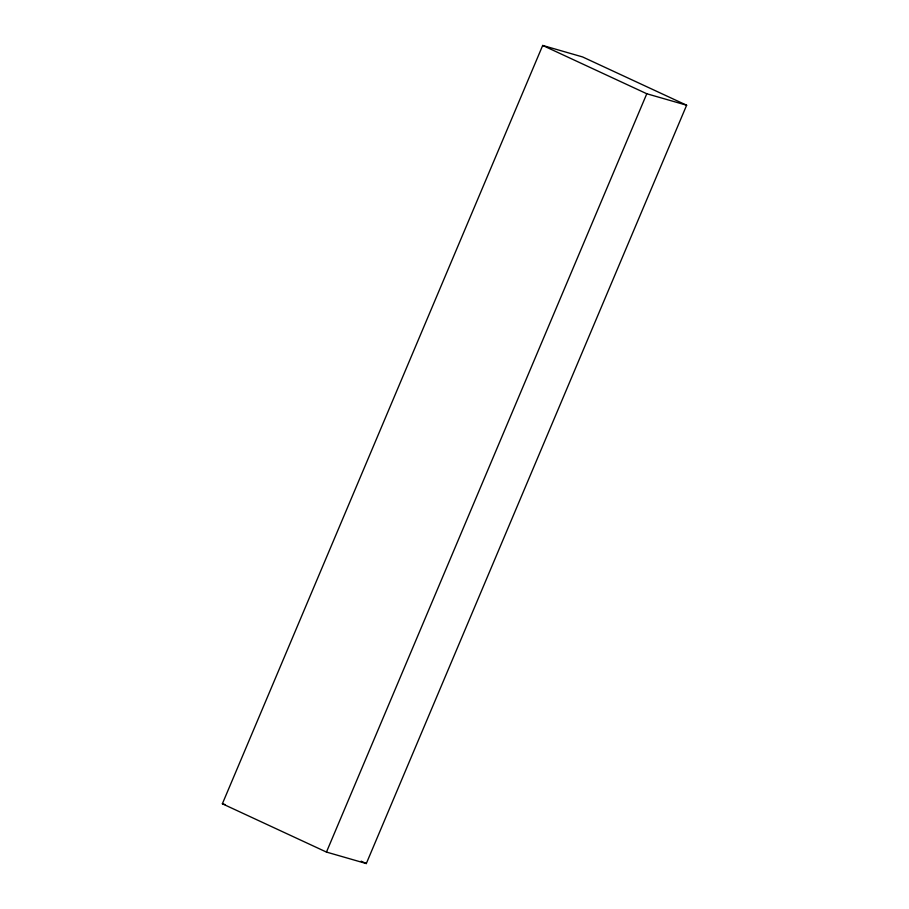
<?xml version="1.0" encoding="UTF-8"?>
<svg xmlns="http://www.w3.org/2000/svg" width="909" height="909" viewBox="0 0 909 909"><rect width="100%" height="100%" fill="white"/><g stroke="black" fill="none" stroke-linecap="round" stroke-linejoin="round"><path stroke-width="1.36" d="M222.364 803.783L542.696 45.45L582.544 56.926L686.636 105.217L366.304 863.55L326.456 852.074L222.364 803.783L225.023 804.545M326.456 852.074L646.788 93.752L686.636 105.217M542.696 45.45L646.788 93.752M361.168 861.164L366.304 863.55"/></g></svg>
